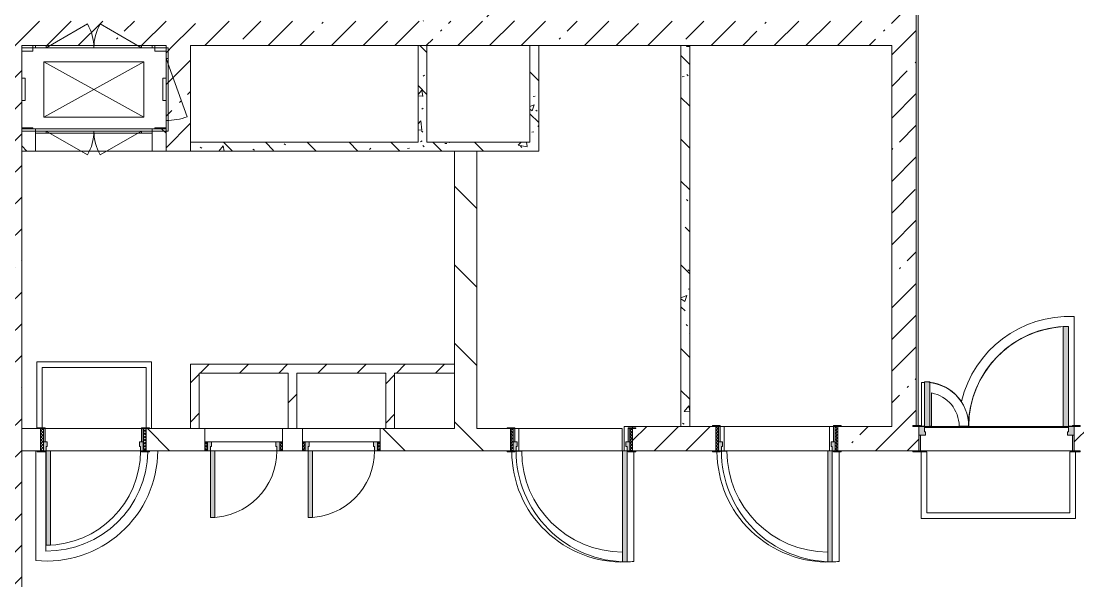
# Model space of a CAD drawing. Header units: millimetres. Extents: x 315 to 209858, y -8553 to 29000.
# Drawn here: x 159949 to 169473, y 12229 to 17270 of the extents above; entities that cross this region are included whole.
import ezdxf

# ---------------------------------------------------------------- set-up
doc = ezdxf.new("R2010")
doc.units = ezdxf.units.MM
for name, color, linetype, lineweight, true_color in [('A-DOOR-2', 7, 'Continuous', 5, 0xaaaaaa), ('A-DOOR-3', 7, 'Continuous', 5, 0xe2e2e2), ('A-DOOR-FRAM-2', 7, 'Continuous', 5, 0xe2e2e2), ('A-DOOR-FRAM-3', 7, 'Continuous', 5, 0xaaaaaa), ('A-FLOR-2', 7, 'Continuous', 5, 0xaaaaaa), ('I-WALL-7', 7, 'Continuous', 5, 0x787878)]:
    doc.layers.add(name, color=color, linetype=linetype, lineweight=lineweight, true_color=true_color)
for name, color, linetype, lineweight in [('A-GENM-6', 7, 'Continuous', 5), ('A-WALL', 7, 'Continuous', 9), ('I-WALL-5', 7, 'Continuous', 5), ('M-EQPM-1', 7, 'Continuous', 5)]:
    doc.layers.add(name, color=color, linetype=linetype, lineweight=lineweight)
pattern_1 = [(45, (74985, 0), (-285.1231, 285.1231), []), (45, (75270.13, 0), (-285.1231, 285.1231), [504.031, -100.806, 16.764, -84.042])]
pattern_2 = [(135, (74985, 0), (-353.5534, -353.5534), [])]
pattern_3 = [(135, (74985, 0), (-377.1708, -377.1708), [533.4, -88.9, 17.78, -88.9]), (135, (74985, 376.94), (-377.1708, -377.1708), []), (50, (74985, 0), (637.6445, -55.7866), [66.675, -733.425]), (355, (74985, 0), (-123.3494, 668.699), [53.34, -586.74]), (100.451, (75038.15, -4.65), (514.299, 612.908), [56.665, -623.315]), (46.184, (74985, 177.8), (948.7764, -147.15), [100.012, -1100.137]), (96.636, (75064.1, 165.5), (830.909, 865.997), [84.998, -934.973]), (351.184, (74985, 177.8), (830.918, 865.988), [80.01, -880.11]), (21, (75073.9, 133.35), (530.6506, -357.9283), [66.675, -733.425]), (326, (75073.9, 133.35), (216.308, 644.6585), [53.34, -586.74]), (71.451, (75118.13, 103.5), (746.9596, 286.7243), [56.665, -623.315]), (37.5, (74985.01, 0), (10.81053, 295.9426), [16.764, -562.864, 16.764, -578.866, -588.962]), (37.5, (74985.01, 0), (10.81053, 295.9426), [-1175.258, 16.764, -572.198]), (7.5, (74985, 0), (233.8692, 350.6318), [16.764, -322.834, 16.764, -549.529, -224.472]), (7.5, (74985, 0), (233.8692, 350.6318), [-905.891, 16.764, -207.708]), (327.5, (74786.76, 0), (474.5678, -20.0513), [16.764, -205.486, 16.764, -676.656, -920.115]), (327.5, (74786.76, 0), (474.5678, -20.0513), [-915.67, 16.764, -903.351]), (317.5, (74697.86, 0), (518.4522, 88.9934), [16.764, -272.161, 16.764, -443.738, -653.415]), (317.5, (74697.86, 0), (518.4522, 88.9934), [-749.427, 16.764, -636.651])]
pattern_4 = [(45, (74985, 0), (-176.7767, 176.7767), [])]
pattern_5 = [(135, (1951.41, 164.685), (-14.14214, -14.14214), []), (225, (1951.41, 164.685), (14.14214, -14.14214), [])]
pattern_6 = [(45, (-171.384, 164.685), (-14.1421, 14.1421), []), (135, (-171.384, 164.685), (-14.1421, -14.1421), [])]

# ---------------------------------------------------------------- blocks, each defined once
blk = doc.blocks.new('110_Дверь_СКБ_1Ст_Внутренняя1 - Д-8 950x2100h_охрана-V107-2_3_2_птичка')
at = {"layer": 'A-DOOR-2'}
h = blk.add_hatch(dxfattribs=at)
h.set_pattern_fill('FP_118', color=256, style=0, pattern_type=2)
h.set_pattern_definition([(135, (1826.41, 164.685), (-14.14214, -14.14214), []), (225, (1826.41, 164.685), (14.14214, -14.14214), [])])
h.paths.add_polyline_path([(487.5, 100), (462.5, 100), (462.5, -100), (487.5, -100)])
at = {"layer": 'A-DOOR-3'}
h = blk.add_hatch(color=256, dxfattribs=at)
h.paths.add_polyline_path([(437.5, 100), (437.5, 60), (427.5, 60), (427.5, 20), (462.5, 20), (462.5, 100)])
h.paths.add_polyline_path([(-412.5, 100), (-437.5, 100), (-437.5, 20), (-402.5, 20), (-402.5, 60), (-412.5, 60)])
at = {"layer": 'A-DOOR-FRAM-2'}
for points in [[(397.5, 950), (397.5, 100), (437.5, 100), (437.5, 950)], [(-492.5, 108), (-492.5, 100), (-422.5, 100), (-422.5, 108)], [(517.5, 108), (447.5, 108), (447.5, 100), (517.5, 100)], [(-422.5, 20), (-437.5, 20), (-437.5, -100), (-422.5, -100)], [(462.5, 20), (447.5, 20), (447.5, -100), (462.5, -100)], [(-492.5, -100), (-492.5, -108), (-422.5, -108), (-422.5, -100)], [(447.5, -100), (447.5, -108), (517.5, -108), (517.5, -100)]]:
    blk.add_hatch(color=256, dxfattribs=at).paths.add_polyline_path(points)
at = {"layer": 'A-DOOR-FRAM-3'}
h = blk.add_hatch(dxfattribs=at)
h.set_pattern_fill('FP_119', color=256, style=0, pattern_type=2)
h.set_pattern_definition([(45, (-296.384, 164.685), (-14.1421, 14.1421), []), (135, (-296.384, 164.685), (-14.1421, -14.1421), [])])
h.paths.add_polyline_path([(-437.5, 100), (-462.5, 100), (-462.5, -100), (-437.5, -100)])
at = {"layer": 'A-DOOR-2'}
for p, q in [((437.5, 950), (397.5, 950)), ((397.5, 950), (397.5, 100)), ((437.5, 100), (437.5, 950)), ((397.5, 100), (437.5, 100))]:
    blk.add_line(p, q, dxfattribs=at)
blk.add_arc((437.5, 100), 850, 90, 180, dxfattribs=at)
at = {"layer": 'A-DOOR-FRAM-3'}
for p, q in [((-422.5, 108), (-492.5, 108)), ((-492.5, 108), (-492.5, 100)), ((-492.5, 100), (-422.5, 100)), ((-437.5, 100), (-462.5, 100)), ((-462.5, 100), (-462.5, -100)), ((-412.5, 100), (-437.5, 100)), ((-437.5, 100), (-437.5, 20)), ((-437.5, -100), (-437.5, 100)), ((-422.5, 100), (-437.5, 100)), ((-437.5, 100), (-437.5, 99)), ((-437.5, 99), (-422.5, 99)), ((-422.5, 100), (-422.5, 108)), ((-422.5, 99), (-422.5, 100)), ((-412.5, 60), (-412.5, 100)), ((437.5, 100), (437.5, 60)), ((462.5, 100), (437.5, 100)), ((517.5, 108), (447.5, 108)), ((447.5, 108), (447.5, 100)), ((462.5, 100), (447.5, 100)), ((447.5, 100), (447.5, 99)), ((447.5, 100), (517.5, 100)), ((447.5, 99), (462.5, 99)), ((462.5, 20), (462.5, 100)), ((487.5, 100), (462.5, 100)), ((462.5, 100), (462.5, -100)), ((462.5, 99), (462.5, 100)), ((487.5, -100), (487.5, 100)), ((517.5, 100), (517.5, 108)), ((-437.5, 20), (-402.5, 20)), ((-422.5, 20), (-437.5, 20)), ((-437.5, 20), (-437.5, -100)), ((-422.5, -100), (-422.5, 20)), ((-402.5, 60), (-412.5, 60)), ((-402.5, 20), (-402.5, 60)), ((437.5, 60), (427.5, 60)), ((427.5, 60), (427.5, 20)), ((427.5, 20), (462.5, 20)), ((462.5, 20), (447.5, 20)), ((447.5, 20), (447.5, -100)), ((462.5, -100), (462.5, 20)), ((-422.5, -100), (-492.5, -100)), ((-492.5, -100), (-492.5, -108)), ((-492.5, -108), (-422.5, -108)), ((-462.5, -100), (-437.5, -100)), ((-437.5, -100), (-422.5, -100)), ((-422.5, -108), (-422.5, -100)), ((447.5, -100), (462.5, -100)), ((517.5, -100), (447.5, -100)), ((447.5, -100), (447.5, -108)), ((447.5, -108), (517.5, -108)), ((462.5, -100), (487.5, -100)), ((517.5, -108), (517.5, -100))]:
    blk.add_line(p, q, dxfattribs=at)
blk = doc.blocks.new('DOR_Проход в стене_Прямоугольный - 1050x1150 EI30-23344994-2_3_2_птичка')
at = {"layer": 'A-DOOR-2'}
for p, q in [((525, 100), (-525, 100)), ((525, -100), (-525, -100))]:
    blk.add_line(p, q, dxfattribs=at)
blk = doc.blocks.new('110_Дверь_СКБ_2Ст - Д-1_л_Лестничная клетка EIS60 2-32142534-2_3_2_птичка')
at = {"layer": 'A-DOOR-3'}
for points in [[(662.5, 110), (662.5, 1010), (612.5, 1010), (612.5, 110)], [(-587.5, 510), (-637.5, 510), (-637.5, 110), (-587.5, 110), (-587.5, 486.7)], [(712.5, 30), (697.5, 30), (697.5, -110), (712.5, -110), (712.5, -33.7)]]:
    blk.add_hatch(color=256, dxfattribs=at).paths.add_polyline_path(points)
h = blk.add_hatch(color=256, dxfattribs=at)
h.paths.add_polyline_path([(712.5, 110), (662.5, 110), (662.5, 60), (652.5, 60), (652.5, 30), (712.5, 30)])
h.paths.add_polyline_path([(-627.5, 30), (-627.5, 60), (-637.5, 60), (-637.5, 110), (-687.5, 110), (-687.5, 30)])
at = {"layer": 'A-DOOR-FRAM-2'}
for points in [[(-672.5, 110), (-672.5, 118), (-742.5, 118), (-742.5, 110)], [(767.5, 110), (767.5, 118), (697.5, 118), (697.5, 110)], [(-672.5, 30), (-687.5, 30), (-687.5, -110), (-672.5, -110)], [(-672.5, -110), (-742.5, -110), (-742.5, -118), (-672.5, -118)], [(767.5, -118), (767.5, -110), (697.5, -110), (697.5, -118)]]:
    blk.add_hatch(color=256, dxfattribs=at).paths.add_polyline_path(points)
at = {"layer": 'A-DOOR-2'}
for p, q in [((662.5, 1010), (612.5, 1010)), ((612.5, 1010), (612.5, 110)), ((662.5, 110), (662.5, 1010)), ((-637.5, 510), (-637.5, 110)), ((-587.5, 510), (-637.5, 510)), ((-587.5, 110), (-587.5, 510)), ((-637.5, 110), (-587.5, 110)), ((612.5, 110), (662.5, 110))]:
    blk.add_line(p, q, dxfattribs=at)
for centre, radius, start, end in [((662.5, 110), 900, 90, 180), ((-637.5, 110), 400, 360, 90)]:
    blk.add_arc(centre, radius, start, end, dxfattribs=at)
at = {"layer": 'A-DOOR-FRAM-3'}
for p, q in [((-672.5, 118), (-742.5, 118)), ((-742.5, 118), (-742.5, 110)), ((-742.5, 110), (-672.5, 110)), ((-637.5, 110), (-687.5, 110)), ((-687.5, 110), (-687.5, 30)), ((-672.5, 110), (-672.5, 118)), ((-637.5, 60), (-637.5, 110)), ((662.5, 110), (662.5, 60)), ((712.5, 110), (662.5, 110)), ((767.5, 118), (697.5, 118)), ((697.5, 118), (697.5, 110)), ((697.5, 110), (767.5, 110)), ((712.5, 30), (712.5, 110)), ((767.5, 110), (767.5, 118)), ((-687.5, 30), (-627.5, 30)), ((-672.5, 30), (-687.5, 30)), ((-687.5, 30), (-687.5, -110)), ((-672.5, -110), (-672.5, 30)), ((-627.5, 60), (-637.5, 60)), ((-627.5, 30), (-627.5, 60)), ((662.5, 60), (652.5, 60)), ((652.5, 60), (652.5, 30)), ((652.5, 30), (712.5, 30)), ((712.5, 30), (697.5, 30)), ((697.5, 30), (697.5, -110)), ((712.5, -110), (712.5, 30)), ((-672.5, -110), (-742.5, -110)), ((-742.5, -110), (-742.5, -118)), ((-742.5, -118), (-672.5, -118)), ((-687.5, -110), (-672.5, -110)), ((-672.5, -118), (-672.5, -110)), ((697.5, -110), (712.5, -110)), ((767.5, -110), (697.5, -110)), ((697.5, -110), (697.5, -118)), ((697.5, -118), (767.5, -118)), ((767.5, -118), (767.5, -110))]:
    blk.add_line(p, q, dxfattribs=at)
blk = doc.blocks.new('110_Дверь_СКБ_1Ст_Внутренняя1 - Д-3 _п_ 1100x2100h_много всего-32102842-2_3_2_птичка')
at = {"layer": 'A-DOOR-2'}
h = blk.add_hatch(dxfattribs=at)
h.set_pattern_fill('FP_36', color=256, style=0, pattern_type=2)
h.set_pattern_definition([(135, (1751.41, 174.685), (-14.14214, -14.14214), []), (225, (1751.41, 174.685), (14.14214, -14.14214), [])])
h.paths.add_polyline_path([(562.5, 110), (537.5, 110), (537.5, -110), (562.5, -110)])
at = {"layer": 'A-DOOR-3'}
h = blk.add_hatch(color=256, dxfattribs=at)
h.paths.add_polyline_path([(512.5, 110), (512.5, 70), (502.5, 70), (502.5, 30), (537.5, 30), (537.5, 110)])
h.paths.add_polyline_path([(-487.5, 110), (-512.5, 110), (-512.5, 30), (-477.5, 30), (-477.5, 70), (-487.5, 70)])
at = {"layer": 'A-DOOR-FRAM-2'}
for points in [[(-487.5, 1110), (-487.5, 110), (-447.5, 110), (-447.5, 1110)], [(-567.5, 118), (-567.5, 110), (-497.5, 110), (-497.5, 118)], [(592.5, 118), (522.5, 118), (522.5, 110), (592.5, 110)], [(-497.5, 30), (-512.5, 30), (-512.5, -110), (-497.5, -110)], [(537.5, 30), (522.5, 30), (522.5, -110), (537.5, -110)], [(-567.5, -110), (-567.5, -118), (-497.5, -118), (-497.5, -110)], [(592.5, -110), (522.5, -110), (522.5, -118), (592.5, -118)]]:
    blk.add_hatch(color=256, dxfattribs=at).paths.add_polyline_path(points)
at = {"layer": 'A-DOOR-FRAM-3'}
h = blk.add_hatch(dxfattribs=at)
h.set_pattern_fill('FP_37', color=256, style=0, pattern_type=2)
h.set_pattern_definition([(45, (-371.384, 174.685), (-14.1421, 14.1421), []), (135, (-371.384, 174.685), (-14.1421, -14.1421), [])])
h.paths.add_polyline_path([(-512.5, 110), (-537.5, 110), (-537.5, -110), (-512.5, -110)])
at = {"layer": 'A-DOOR-2'}
for p, q in [((-487.5, 1110), (-487.5, 110)), ((-447.5, 1110), (-487.5, 1110)), ((-447.5, 110), (-447.5, 1110)), ((-487.5, 110), (-447.5, 110))]:
    blk.add_line(p, q, dxfattribs=at)
blk.add_arc((-487.5, 110), 1000, 360, 90, dxfattribs=at)
at = {"layer": 'A-DOOR-FRAM-3'}
for p, q in [((-497.5, 118), (-567.5, 118)), ((-567.5, 118), (-567.5, 110)), ((-567.5, 110), (-497.5, 110)), ((-512.5, 110), (-537.5, 110)), ((-537.5, 110), (-537.5, -110)), ((-487.5, 110), (-512.5, 110)), ((-512.5, 110), (-512.5, 30)), ((-512.5, -110), (-512.5, 110)), ((-497.5, 110), (-512.5, 110)), ((-512.5, 110), (-512.5, 109)), ((-512.5, 109), (-497.5, 109)), ((-497.5, 110), (-497.5, 118)), ((-497.5, 109), (-497.5, 110)), ((-487.5, 70), (-487.5, 110)), ((512.5, 110), (512.5, 70)), ((537.5, 110), (512.5, 110)), ((592.5, 118), (522.5, 118)), ((522.5, 118), (522.5, 110)), ((537.5, 110), (522.5, 110)), ((522.5, 110), (522.5, 109)), ((522.5, 110), (592.5, 110)), ((522.5, 109), (537.5, 109)), ((537.5, 30), (537.5, 110)), ((562.5, 110), (537.5, 110)), ((537.5, 110), (537.5, -110)), ((537.5, 109), (537.5, 110)), ((562.5, -110), (562.5, 110)), ((592.5, 110), (592.5, 118)), ((-512.5, 30), (-477.5, 30)), ((-497.5, 30), (-512.5, 30)), ((-512.5, 30), (-512.5, -110)), ((-497.5, -110), (-497.5, 30)), ((-477.5, 70), (-487.5, 70)), ((-477.5, 30), (-477.5, 70)), ((512.5, 70), (502.5, 70)), ((502.5, 70), (502.5, 30)), ((502.5, 30), (537.5, 30)), ((537.5, 30), (522.5, 30)), ((522.5, 30), (522.5, -110)), ((537.5, -110), (537.5, 30)), ((-497.5, -110), (-567.5, -110)), ((-567.5, -110), (-567.5, -118)), ((-567.5, -118), (-497.5, -118)), ((-537.5, -110), (-512.5, -110)), ((-512.5, -110), (-497.5, -110)), ((-497.5, -118), (-497.5, -110)), ((522.5, -110), (537.5, -110)), ((592.5, -110), (522.5, -110)), ((522.5, -110), (522.5, -118)), ((522.5, -118), (592.5, -118)), ((537.5, -110), (562.5, -110)), ((592.5, -118), (592.5, -110))]:
    blk.add_line(p, q, dxfattribs=at)
blk = doc.blocks.new('110_Дверь_СКБ_1Ст_Внутренняя1 - Д-3 _п_ 1100x2100h_много всего-32102838-2_3_2_птичка')
at = {"layer": 'A-DOOR-2'}
h = blk.add_hatch(dxfattribs=at)
h.set_pattern_fill('FP_40', color=256, style=0, pattern_type=2)
h.set_pattern_definition([(135, (1751.41, 164.685), (-14.14214, -14.14214), []), (225, (1751.41, 164.685), (14.14214, -14.14214), [])])
h.paths.add_polyline_path([(562.5, 100), (537.5, 100), (537.5, -100), (562.5, -100)])
at = {"layer": 'A-DOOR-3'}
h = blk.add_hatch(color=256, dxfattribs=at)
h.paths.add_polyline_path([(512.5, 100), (512.5, 60), (502.5, 60), (502.5, 20), (537.5, 20), (537.5, 100)])
h.paths.add_polyline_path([(-487.5, 100), (-512.5, 100), (-512.5, 20), (-477.5, 20), (-477.5, 60), (-487.5, 60)])
at = {"layer": 'A-DOOR-FRAM-2'}
for points in [[(-487.5, 1100), (-487.5, 100), (-447.5, 100), (-447.5, 1100)], [(-567.5, 108), (-567.5, 100), (-497.5, 100), (-497.5, 108)], [(592.5, 108), (522.5, 108), (522.5, 100), (592.5, 100)], [(-497.5, 20), (-512.5, 20), (-512.5, -100), (-497.5, -100)], [(537.5, 20), (522.5, 20), (522.5, -100), (537.5, -100)], [(-567.5, -100), (-567.5, -108), (-497.5, -108), (-497.5, -100)], [(592.5, -100), (522.5, -100), (522.5, -108), (592.5, -108)]]:
    blk.add_hatch(color=256, dxfattribs=at).paths.add_polyline_path(points)
at = {"layer": 'A-DOOR-FRAM-3'}
h = blk.add_hatch(dxfattribs=at)
h.set_pattern_fill('FP_41', color=256, style=0, pattern_type=2)
h.set_pattern_definition([(45, (-371.384, 164.685), (-14.1421, 14.1421), []), (135, (-371.384, 164.685), (-14.1421, -14.1421), [])])
h.paths.add_polyline_path([(-512.5, 100), (-537.5, 100), (-537.5, -100), (-512.5, -100)])
at = {"layer": 'A-DOOR-2'}
for p, q in [((-487.5, 1100), (-487.5, 100)), ((-447.5, 1100), (-487.5, 1100)), ((-447.5, 100), (-447.5, 1100)), ((-487.5, 100), (-447.5, 100))]:
    blk.add_line(p, q, dxfattribs=at)
blk.add_arc((-487.5, 100), 1000, 360, 90, dxfattribs=at)
at = {"layer": 'A-DOOR-FRAM-3'}
for p, q in [((-497.5, 108), (-567.5, 108)), ((-567.5, 108), (-567.5, 100)), ((-567.5, 100), (-497.5, 100)), ((-512.5, 100), (-537.5, 100)), ((-537.5, 100), (-537.5, -100)), ((-487.5, 100), (-512.5, 100)), ((-512.5, 100), (-512.5, 20)), ((-512.5, -100), (-512.5, 100)), ((-497.5, 100), (-512.5, 100)), ((-512.5, 100), (-512.5, 99)), ((-512.5, 99), (-497.5, 99)), ((-497.5, 100), (-497.5, 108)), ((-497.5, 99), (-497.5, 100)), ((-487.5, 60), (-487.5, 100)), ((512.5, 100), (512.5, 60)), ((537.5, 100), (512.5, 100)), ((592.5, 108), (522.5, 108)), ((522.5, 108), (522.5, 100)), ((537.5, 100), (522.5, 100)), ((522.5, 100), (522.5, 99)), ((522.5, 100), (592.5, 100)), ((522.5, 99), (537.5, 99)), ((537.5, 20), (537.5, 100)), ((562.5, 100), (537.5, 100)), ((537.5, 100), (537.5, -100)), ((537.5, 99), (537.5, 100)), ((562.5, -100), (562.5, 100)), ((592.5, 100), (592.5, 108)), ((-512.5, 20), (-477.5, 20)), ((-497.5, 20), (-512.5, 20)), ((-512.5, 20), (-512.5, -100)), ((-497.5, -100), (-497.5, 20)), ((-477.5, 60), (-487.5, 60)), ((-477.5, 20), (-477.5, 60)), ((512.5, 60), (502.5, 60)), ((502.5, 60), (502.5, 20)), ((502.5, 20), (537.5, 20)), ((537.5, 20), (522.5, 20)), ((522.5, 20), (522.5, -100)), ((537.5, -100), (537.5, 20)), ((-497.5, -100), (-567.5, -100)), ((-567.5, -100), (-567.5, -108)), ((-567.5, -108), (-497.5, -108)), ((-537.5, -100), (-512.5, -100)), ((-512.5, -100), (-497.5, -100)), ((-497.5, -108), (-497.5, -100)), ((522.5, -100), (537.5, -100)), ((592.5, -100), (522.5, -100)), ((522.5, -100), (522.5, -108)), ((522.5, -108), (592.5, -108)), ((537.5, -100), (562.5, -100)), ((592.5, -108), (592.5, -100))]:
    blk.add_line(p, q, dxfattribs=at)
blk = doc.blocks.new('160_Подъемник - 160_Подъемник-23521422-2_3_2_птичка')
at = {"layer": 'A-GENM-6'}
for p, q in [((220, 0), (592.4, 215)), ((220, 0), (592.4, 215)), ((1080, 0), (707.6, 215)), ((1080, 0), (707.6, 215)), ((-20, -95), (-20, 0)), ((-20, 0), (0, 0)), ((0, 0), (0, -95)), ((220, 20), (125, 20)), ((125, 20), (125, 0)), ((220, 20), (125, 20)), ((125, 20), (125, 0)), ((220, 0), (220, 20)), ((1080, 20), (220, 20)), ((220, 20), (1080, 20)), ((220, 0), (220, 20)), ((1080, 20), (220, 20)), ((220, 20), (1080, 20)), ((1080, 0), (1080, 20)), ((1080, 20), (1175, 20)), ((1080, 0), (1080, 20)), ((1080, 20), (1175, 20)), ((1175, 20), (1175, 0)), ((1175, 20), (1175, 0)), ((0, -95), (-20, -95)), ((-20, -95), (-20, -655)), ((-20, -655), (-20, -95)), ((125, 0), (220, 0)), ((125, 0), (220, 0)), ((1175, 0), (1080, 0)), ((1175, 0), (1080, 0)), ((0, -655), (-191.5, -128.8)), ((0, -655), (-20, -655)), ((-20, -655), (-20, -750)), ((0, -750), (0, -655)), ((-20, -750), (0, -750)), ((125, -770), (125, -750)), ((125, -750), (220, -750)), ((125, -770), (125, -750)), ((125, -750), (220, -750)), ((220, -750), (220, -770)), ((220, -750), (592.4, -965)), ((220, -750), (220, -770)), ((220, -750), (592.4, -965)), ((1080, -750), (707.6, -965)), ((1080, -750), (707.6, -965)), ((1080, -750), (1080, -770)), ((1175, -750), (1080, -750)), ((1080, -750), (1080, -770)), ((1175, -750), (1080, -750)), ((1175, -770), (1175, -750)), ((1175, -770), (1175, -750)), ((220, -770), (125, -770)), ((220, -770), (125, -770)), ((1080, -770), (220, -770)), ((220, -770), (1080, -770)), ((220, -770), (792, -770)), ((1080, -770), (508, -770)), ((1080, -770), (1175, -770)), ((1080, -770), (1175, -770))]:
    blk.add_line(p, q, dxfattribs=at)
for centre, radius, start, end in [((220, 0), 430, 0, 30), ((220, 0), 430, 0, 30), ((1080, 0), 430, 150, 180), ((1080, 0), 430, 150, 180), ((0, -655), 560, 90, 110), ((220, -750), 430, 330, 0), ((220, -750), 430, 330, 0), ((1080, -750), 430, 180, 210), ((1080, -750), 430, 180, 210)]:
    blk.add_arc(centre, radius, start, end, dxfattribs=at)
at = {"layer": 'M-EQPM-1'}
for p, q in [((1300, 0), (0, 0)), ((0, 0), (0, -750)), ((1300, -750), (1300, 0)), ((1100, -625), (200, -125)), ((200, -625), (1100, -125)), ((1100, -125), (200, -125)), ((200, -125), (200, -625)), ((1100, -625), (1100, -125)), ((200, -625), (1100, -625)), ((0, -750), (1300, -750))]:
    blk.add_line(p, q, dxfattribs=at)
blk = doc.blocks.new('Закладная деталь приямка - 200_100-20924312-2_3_2_птичка')
at = {"layer": 'M-EQPM-1'}
for p, q in [((85000, 16755), (84970, 16755)), ((85000, 16755), (84970, 16755)), ((85000, 16555), (85000, 16755)), ((85000, 16755), (85000, 16555)), ((84970, 16555), (85000, 16555)), ((85000, 16555), (84970, 16555))]:
    blk.add_line(p, q, dxfattribs=at)
blk = doc.blocks.new('Закладная деталь приямка - 200_100-V166-2_3_2_птичка')
at = {"layer": 'M-EQPM-1'}
for p, q in [((86240, 16755), (86240, 16555)), ((86240, 16555), (86240, 16755)), ((86270, 16755), (86240, 16755)), ((86240, 16755), (86270, 16755)), ((86240, 16555), (86270, 16555)), ((86240, 16555), (86270, 16555))]:
    blk.add_line(p, q, dxfattribs=at)
blk = doc.blocks.new('Закладная деталь приямка - 150_100-20924311-2_3_2_птичка')
at = {"layer": 'M-EQPM-1'}
for p, q in [((85070, 17050), (85070, 17000)), ((85070, 17050), (85070, 17000)), ((84970, 17000), (85070, 17000)), ((85070, 17000), (84970, 17000))]:
    blk.add_line(p, q, dxfattribs=at)
blk = doc.blocks.new('Закладная деталь приямка - 150_100-V167-2_3_2_птичка')
at = {"layer": 'M-EQPM-1'}
for p, q in [((86170, 17000), (86170, 17050)), ((86170, 17000), (86170, 17050)), ((86270, 17000), (86170, 17000)), ((86170, 17000), (86270, 17000))]:
    blk.add_line(p, q, dxfattribs=at)
blk = doc.blocks.new('Закладная деталь приямка - 150_100-V168-2_3_2_птичка')
at = {"layer": 'M-EQPM-1'}
for p, q in [((86270, 16310), (86170, 16310)), ((86170, 16310), (86270, 16310)), ((86170, 16310), (86170, 16300)), ((86170, 16310), (86170, 16300))]:
    blk.add_line(p, q, dxfattribs=at)
blk = doc.blocks.new('Закладная деталь приямка - 150_100-V169-2_3_2_птичка')
at = {"layer": 'M-EQPM-1'}
for p, q in [((85070, 16310), (84970, 16310)), ((84970, 16310), (85070, 16310)), ((85070, 16300), (85070, 16310)), ((85070, 16310), (85070, 16300))]:
    blk.add_line(p, q, dxfattribs=at)
blk = doc.blocks.new('110_Дверь_СКБ_1Ст - д-18 700x2100h_Технический шкаф ЭОМ и СС-V180-2_3_2_птичка')
at = {"layer": 'A-DOOR-2'}
h = blk.add_hatch(dxfattribs=at)
h.set_pattern_fill('FP_50', color=256, style=0, pattern_type=2)
h.set_pattern_definition(pattern_5)
h.paths.add_polyline_path([(362.5, 100), (337.5, 100), (337.5, 20), (362.5, 20)])
at = {"layer": 'A-DOOR-3'}
h = blk.add_hatch(color=256, dxfattribs=at)
h.paths.add_polyline_path([(-312.5, 100), (-312.5, 20), (-277.5, 20), (-277.5, 60), (-287.5, 60), (-287.5, 100)])
h.paths.add_polyline_path([(337.5, 100), (312.5, 100), (312.5, 60), (302.5, 60), (302.5, 20), (337.5, 20)])
at = {"layer": 'A-DOOR-FRAM-2'}
blk.add_hatch(color=256, dxfattribs=at).paths.add_polyline_path([(272.5, 700), (272.5, 100), (312.5, 100), (312.5, 700)])
at = {"layer": 'A-DOOR-FRAM-3'}
h = blk.add_hatch(dxfattribs=at)
h.set_pattern_fill('FP_51', color=256, style=0, pattern_type=2)
h.set_pattern_definition(pattern_6)
h.paths.add_polyline_path([(-312.5, 100), (-337.5, 100), (-337.5, 20), (-312.5, 20)])
at = {"layer": 'A-DOOR-2'}
for p, q in [((312.5, 700), (272.5, 700)), ((272.5, 700), (272.5, 100)), ((312.5, 100), (312.5, 700)), ((272.5, 100), (312.5, 100))]:
    blk.add_line(p, q, dxfattribs=at)
blk.add_arc((312.5, 100), 600, 90, 180, dxfattribs=at)
at = {"layer": 'A-DOOR-FRAM-3'}
for p, q in [((-312.5, 100), (-337.5, 100)), ((-337.5, 100), (-337.5, 20)), ((-287.5, 100), (-312.5, 100)), ((-312.5, 100), (-312.5, 20)), ((-312.5, 20), (-312.5, 100)), ((-287.5, 60), (-287.5, 100)), ((-287.5, 100), (272.5, 100)), ((312.5, 100), (312.5, 60)), ((337.5, 100), (312.5, 100)), ((337.5, 20), (337.5, 100)), ((362.5, 100), (337.5, 100)), ((337.5, 100), (337.5, 20)), ((362.5, 20), (362.5, 100)), ((-337.5, 20), (-312.5, 20)), ((-312.5, 20), (-277.5, 20)), ((-277.5, 60), (-287.5, 60)), ((-277.5, 20), (-277.5, 60)), ((302.5, 20), (-277.5, 20)), ((312.5, 60), (302.5, 60)), ((302.5, 60), (302.5, 20)), ((302.5, 20), (337.5, 20)), ((337.5, 20), (362.5, 20))]:
    blk.add_line(p, q, dxfattribs=at)
blk = doc.blocks.new('110_Дверь_СКБ_1Ст - д-18 700x2100h_Технический шкаф ЭОМ и СС-V181-2_3_2_птичка')
at = {"layer": 'A-DOOR-2'}
h = blk.add_hatch(dxfattribs=at)
h.set_pattern_fill('FP_50', color=256, style=0, pattern_type=2)
h.set_pattern_definition(pattern_5)
h.paths.add_polyline_path([(362.5, 100), (337.5, 100), (337.5, 20), (362.5, 20)])
at = {"layer": 'A-DOOR-3'}
h = blk.add_hatch(color=256, dxfattribs=at)
h.paths.add_polyline_path([(312.5, 100), (312.5, 60), (302.5, 60), (302.5, 20), (337.5, 20), (337.5, 100)])
h.paths.add_polyline_path([(-287.5, 100), (-312.5, 100), (-312.5, 20), (-277.5, 20), (-277.5, 60), (-287.5, 60)])
at = {"layer": 'A-DOOR-FRAM-2'}
blk.add_hatch(color=256, dxfattribs=at).paths.add_polyline_path([(272.5, 700), (272.5, 100), (312.5, 100), (312.5, 700)])
at = {"layer": 'A-DOOR-FRAM-3'}
h = blk.add_hatch(dxfattribs=at)
h.set_pattern_fill('FP_51', color=256, style=0, pattern_type=2)
h.set_pattern_definition(pattern_6)
h.paths.add_polyline_path([(-312.5, 100), (-337.5, 100), (-337.5, 20), (-312.5, 20)])
at = {"layer": 'A-DOOR-2'}
for p, q in [((312.5, 700), (272.5, 700)), ((272.5, 700), (272.5, 100)), ((312.5, 100), (312.5, 700)), ((272.5, 100), (312.5, 100))]:
    blk.add_line(p, q, dxfattribs=at)
blk.add_arc((312.5, 100), 600, 90, 180, dxfattribs=at)
at = {"layer": 'A-DOOR-FRAM-3'}
for p, q in [((-312.5, 100), (-337.5, 100)), ((-337.5, 100), (-337.5, 20)), ((-287.5, 100), (-312.5, 100)), ((-312.5, 100), (-312.5, 20)), ((-312.5, 20), (-312.5, 100)), ((-287.5, 60), (-287.5, 100)), ((-287.5, 100), (272.5, 100)), ((312.5, 100), (312.5, 60)), ((337.5, 100), (312.5, 100)), ((337.5, 20), (337.5, 100)), ((362.5, 100), (337.5, 100)), ((337.5, 100), (337.5, 20)), ((362.5, 20), (362.5, 100)), ((-337.5, 20), (-312.5, 20)), ((-312.5, 20), (-277.5, 20)), ((-277.5, 60), (-287.5, 60)), ((-277.5, 20), (-277.5, 60)), ((302.5, 20), (-277.5, 20)), ((312.5, 60), (302.5, 60)), ((302.5, 60), (302.5, 20)), ((302.5, 20), (337.5, 20)), ((337.5, 20), (362.5, 20))]:
    blk.add_line(p, q, dxfattribs=at)

msp = doc.modelspace()

# ---------------------------------------------------------------- hatches: boundary and pattern name
at = {"layer": 'I-WALL-5'}
h = msp.add_hatch(dxfattribs=at)
h.set_pattern_fill('FP_113', color=256, style=0, pattern_type=2)
h.set_pattern_definition(pattern_1)
h.paths.add_polyline_path([(164395, 17270), (164395, 27100), (164145, 27100), (164145, 17270)])
h = msp.add_hatch(dxfattribs=at)
h.set_pattern_fill('FP_113', color=256, style=0, pattern_type=2)
h.set_pattern_definition(pattern_1)
h.paths.add_polyline_path([(168015, 13400), (168015, 13620), (167985, 13620), (167985, 13628), (168015, 13628), (168015, 21550), (167795, 21550), (167795, 13400), (167985, 13400)])
h = msp.add_hatch(dxfattribs=at)
h.set_pattern_fill('FP_113', color=256, style=0, pattern_type=2)
h.set_pattern_definition(pattern_1)
h.paths.add_polyline_path([(159955, 16300), (159955, 17270), (159845, 17270), (159845, 16300)])
h = msp.add_hatch(dxfattribs=at)
h.set_pattern_fill('FP_113', color=256, style=0, pattern_type=2)
h.set_pattern_definition(pattern_1)
h.paths.add_polyline_path([(161255, 17050), (161475, 17050), (161475, 17270), (159955, 17270), (159955, 17050), (160359, 17050)])
h = msp.add_hatch(dxfattribs=at)
h.set_pattern_fill('FP_113', color=256, style=0, pattern_type=2)
h.set_pattern_definition(pattern_1)
h.paths.add_polyline_path([(167795, 17050), (167795, 17270), (161475, 17270), (161475, 17050), (166604.6, 17050)])
h = msp.add_hatch(dxfattribs=at)
h.set_pattern_fill('FP_113', color=256, style=0, pattern_type=2)
h.set_pattern_definition(pattern_1)
h.paths.add_polyline_path([(161475, 16100), (161475, 17050), (161255, 17050), (161255, 16100)])
h = msp.add_hatch(dxfattribs=at)
h.set_pattern_fill('FP_113', color=256, style=0, pattern_type=2)
h.set_pattern_definition(pattern_1)
h.paths.add_polyline_path([(159845, 10400), (159955, 10400), (159955, 16300), (159845, 16294.7), (159845, 10969.1)])
h = msp.add_hatch(dxfattribs=at)
h.set_pattern_fill('FP_116', color=256, style=0, pattern_type=2)
h.set_pattern_definition(pattern_2)
h.paths.add_polyline_path([(160080, 16100), (160080, 16300), (159955, 16294.7), (159955, 16100)])
h.paths.add_polyline_path([(161255, 16100), (161255, 16300), (161130, 16294.7), (161130, 16100)])
h = msp.add_hatch(dxfattribs=at)
h.set_pattern_fill('FP_116', color=256, style=0, pattern_type=2)
h.set_pattern_definition(pattern_2)
h.paths.add_polyline_path([(164055, 13600), (164055, 16100), (163855, 16100), (163855, 13600)])
h = msp.add_hatch(dxfattribs=at)
h.set_pattern_fill('FP_117', color=256, style=0, pattern_type=2)
h.set_pattern_definition(pattern_4)
h.paths.add_polyline_path([(161475, 13600), (161555, 13600), (161555, 14180), (161475, 14180), (161475, 13927.8)])
h = msp.add_hatch(dxfattribs=at)
h.set_pattern_fill('FP_117', color=256, style=0, pattern_type=2)
h.set_pattern_definition(pattern_4)
h.paths.add_polyline_path([(163855, 14100), (163855, 14180), (161555, 14180), (161555, 14100), (163315, 14100)])
h = msp.add_hatch(dxfattribs=at)
h.set_pattern_fill('FP_117', color=256, style=0, pattern_type=2)
h.set_pattern_definition(pattern_4)
h.paths.add_polyline_path([(162435, 13600), (162435, 14100), (162355, 14100), (162355, 13600)])
h = msp.add_hatch(dxfattribs=at)
h.set_pattern_fill('FP_117', color=256, style=0, pattern_type=2)
h.set_pattern_definition(pattern_4)
h.paths.add_polyline_path([(163315, 13600), (163315, 14100), (163235, 14100), (163235, 13600)])
h = msp.add_hatch(dxfattribs=at)
h.set_pattern_fill('FP_113', color=256, style=0, pattern_type=2)
h.set_pattern_definition(pattern_1)
h.paths.add_polyline_path([(165490, 13400), (166210, 13400), (166210, 13620), (165460, 13620), (165460, 13608), (165490, 13608), (165490, 13600), (165460, 13600), (165460, 13400)])
h.paths.add_polyline_path([(167645.5, 13400), (167795, 13400), (167795, 13620), (167310, 13620), (167310, 13400), (167340, 13400)])
h = msp.add_hatch(dxfattribs=at)
h.set_pattern_fill('FP_113', color=256, style=0, pattern_type=2)
h.set_pattern_definition(pattern_1)
h.paths.add_polyline_path([(169495, 13400), (169785, 13400), (169785, 13620), (169440, 13620), (169440, 13400)])
h.paths.add_polyline_path([(168015, 13400), (168040, 13400), (168040, 13620), (168015, 13620), (168015, 13540)])
h = msp.add_hatch(dxfattribs=at)
h.set_pattern_fill('FP_116', color=256, style=0, pattern_type=2)
h.set_pattern_definition(pattern_2)
h.paths.add_polyline_path([(159955, 13400), (160125, 13400), (160125, 13600), (159955, 13600)])
h.paths.add_polyline_path([(162485, 13400), (162485, 13600), (162305, 13600), (162305, 13400), (162440.9, 13400)])
h.paths.add_polyline_path([(161399.9, 13400), (161605, 13400), (161605, 13600), (161075, 13600), (161075, 13400), (161105, 13400)])
h = msp.add_hatch(dxfattribs=at)
h.set_pattern_fill('FP_116', color=256, style=0, pattern_type=2)
h.set_pattern_definition(pattern_2)
h.paths.add_polyline_path([(164360, 13400), (164360, 13600), (163185, 13600), (163185, 13400), (164330, 13400)])
at = {"layer": 'I-WALL-7'}
h = msp.add_hatch(dxfattribs=at)
h.set_pattern_fill('FP_122', color=256, style=0, pattern_type=2)
h.set_pattern_definition(pattern_3)
h.paths.add_polyline_path([(161946.7, 17270), (162026.7, 17270), (162026.7, 17605.4), (161946.7, 17605.4), (161946.7, 17478.1)])
h.paths.add_polyline_path([(161946.7, 18705.4), (162026.7, 18705.4), (162026.7, 19935.8), (161946.7, 19935.8), (161946.7, 18735.4)])
h.paths.add_polyline_path([(162026.7, 21035.8), (162026.7, 21235.8), (161946.7, 21235.8), (161946.7, 21035.8)])
h = msp.add_hatch(dxfattribs=at)
h.set_pattern_fill('FP_122', color=256, style=0, pattern_type=2)
h.set_pattern_definition(pattern_3)
h.paths.add_polyline_path([(163606.7, 16180), (163606.7, 17050), (163526.7, 17050), (163526.7, 16180)])
h.paths.add_polyline_path([(163526.7, 17270), (163606.7, 17270), (163606.7, 21235.8), (163526.7, 21235.8), (163526.7, 17478.1)])
h = msp.add_hatch(dxfattribs=at)
h.set_pattern_fill('FP_122', color=256, style=0, pattern_type=2)
h.set_pattern_definition(pattern_3)
h.paths.add_polyline_path([(164615, 16180), (164615, 17050), (164535, 17050), (164535, 16180)])
h = msp.add_hatch(dxfattribs=at)
h.set_pattern_fill('FP_122', color=256, style=0, pattern_type=2)
h.set_pattern_definition(pattern_3)
h.paths.add_polyline_path([(165975.7, 13620), (165975.7, 17050), (165895.7, 17050), (165895.7, 13620)])
h = msp.add_hatch(dxfattribs=at)
h.set_pattern_fill('FP_122', color=256, style=0, pattern_type=2)
h.set_pattern_definition(pattern_3)
h.paths.add_polyline_path([(164522.7, 16100), (164615, 16100), (164615, 16180), (161475, 16180), (161475, 16100), (164055, 16100)])

# ---------------------------------------------------------------- linework, layer by layer
at = {"layer": 'A-FLOR-2'}
for p, q in [((168035, 21130), (168035, 13628)), ((169438.6, 13628), (169438.6, 14609.2)), ((160089.7, 14200), (160089.7, 13600)), ((161125, 14200), (160089.7, 14200)), ((161125, 13600), (161125, 14200)), ((160139.7, 13608), (160139.7, 14150)), ((160139.7, 14150), (161075, 14150)), ((161075, 14150), (161075, 13608)), ((168064.5, 14014.7), (168064.5, 13621.1)), ((168154.5, 13621.1), (168154.5, 13920.9)), ((165385, 13620), (165460, 13620)), ((166250, 13620), (166285, 13620)), ((166285, 13620), (166285, 13400)), ((167235, 13400), (167235, 13620)), ((167235, 13620), (167270, 13620)), ((168064.5, 13621.1), (168090, 13621.1)), ((168140, 13621.1), (168154.5, 13621.1)), ((168403.1, 13621.1), (168486.1, 13621.1)), ((169390, 13621.1), (169425, 13621.1)), ((164400, 13600), (164435, 13600)), ((164435, 13600), (164435, 13400)), ((168090, 13610), (169390, 13610)), ((160080.7, 13400), (160080.7, 12412.1)), ((160170.7, 12497.2), (160170.7, 13400)), ((164460.5, 13397), (164400, 13397)), ((165370, 13400), (164410, 13400)), ((165420, 13398), (165410, 13398)), ((165470.5, 12403), (165470.5, 13392)), ((166310.5, 13397), (166250, 13397)), ((166285, 13400), (167220, 13400)), ((167270, 13398), (167260, 13398)), ((167320.5, 12403), (167320.5, 13392)), ((168111.7, 13390.8), (168061.7, 13390.8)), ((168061.7, 13390.8), (168061.7, 12790.8)), ((168111.7, 12840.8), (168111.7, 13390.8)), ((169451, 13390.8), (169401, 13390.8)), ((169401, 13390.8), (169401, 12840.8)), ((169451, 12790.8), (169451, 13390.8)), ((168061.7, 12790.8), (169451, 12790.8)), ((169401, 12840.8), (168111.7, 12840.8))]:
    msp.add_line(p, q, dxfattribs=at)
for centre, radius, start, end in [((169396.1, 13610.1), 1000, 87.56236, 166.45029), ((169396.1, 13610.1), 910, 93.53335, 179.3074), ((168098.1, 13621.1), 395, 91.16729, 94.87345), ((168098.1, 13621.1), 395, 34.42231, 83.89083), ((168098.1, 13621.1), 305, 360, 79.33549), ((160180.7, 13407.1), 1000, 264.26083, 359.59239), ((160180.7, 13407.1), 910, 269.37036, 359.04725), ((165370.5, 13398), 1000, 180.34644, 271.81103), ((165370.5, 13398), 910, 180.06296, 269.96818), ((167220.5, 13398), 1000, 180.34644, 271.81103), ((167220.5, 13398), 910, 180.06296, 269.96818), ((165370.5, 13398), 1000, 272.26817, 275.73917), ((167220.5, 13398), 1000, 272.26817, 275.73917)]:
    msp.add_arc(centre, radius, start, end, dxfattribs=at)
at = {"layer": 'A-WALL'}
for p, q in [((163606.7, 17050), (163526.7, 17050)), ((164615, 17050), (164535, 17050)), ((165975.7, 17050), (165895.7, 17050)), ((159955, 16300), (159955, 16100)), ((161475, 16180), (161475, 16100)), ((164055, 16100), (163855, 16100)), ((163855, 14100), (163855, 14180)), ((165895.7, 13620), (165975.7, 13620)), ((159955, 13600), (159955, 13400)), ((161475, 13600), (161555, 13600)), ((162355, 13600), (162435, 13600)), ((163235, 13600), (163315, 13600))]:
    msp.add_line(p, q, dxfattribs=at)
at = {"layer": 'I-WALL-5'}
for p, q in [((168015, 13628), (168015, 21150)), ((159955, 17050), (161255, 17050)), ((159955, 16300), (159955, 17050)), ((161255, 17050), (161255, 16100)), ((161475, 16180), (161475, 17050)), ((161475, 17050), (163526.7, 17050)), ((163526.7, 17050), (163526.7, 16180)), ((163606.7, 17050), (164535, 17050)), ((163606.7, 16180), (163606.7, 17050)), ((164535, 17050), (164535, 16180)), ((164615, 17050), (165895.7, 17050)), ((164615, 16100), (164615, 17050)), ((165895.7, 17050), (165895.7, 13620)), ((165975.7, 17050), (167795, 17050)), ((165975.7, 13620), (165975.7, 17050)), ((167795, 17050), (167795, 13620)), ((159955, 16300), (161255, 16300)), ((160080, 16100), (160080, 16300)), ((161130, 16300), (161130, 16100)), ((163855, 16100), (159955, 16100)), ((159955, 13600), (159955, 16100)), ((163526.7, 16180), (161475, 16180)), ((164535, 16180), (163606.7, 16180)), ((163855, 16100), (163855, 14180)), ((164055, 13600), (164055, 16100)), ((164055, 16100), (164615, 16100)), ((163855, 14180), (161475, 14180)), ((161475, 14180), (161475, 13600)), ((161555, 14100), (162355, 14100)), ((161555, 13600), (161555, 14100)), ((162355, 14100), (162355, 13600)), ((162435, 14100), (163235, 14100)), ((162435, 13600), (162435, 14100)), ((163235, 14100), (163235, 13600)), ((163315, 14100), (163855, 14100)), ((163315, 13600), (163315, 14100)), ((163855, 14100), (163855, 13600)), ((165385, 13620), (165385, 13400)), ((165895.7, 13620), (165460, 13620)), ((165460, 13620), (165460, 13608)), ((166180, 13620), (165975.7, 13620)), ((166285, 13620), (167235, 13620)), ((167795, 13620), (167340, 13620)), ((168140, 13620), (169340, 13620)), ((160095, 13600), (159955, 13600)), ((160165, 13600), (161035, 13600)), ((161475, 13600), (161105, 13600)), ((161555, 13600), (162355, 13600)), ((161605, 13480), (161605, 13600)), ((162305, 13600), (162305, 13480)), ((162435, 13600), (163235, 13600)), ((162485, 13480), (162485, 13600)), ((163185, 13600), (163185, 13480)), ((163855, 13600), (163315, 13600)), ((164330, 13600), (164055, 13600)), ((164435, 13600), (165365, 13600)), ((165365, 13400), (165365, 13600)), ((159955, 10400), (159955, 13400)), ((159955, 13400), (160095, 13400)), ((161025, 13400), (160215, 13400)), ((161105, 13400), (161605, 13400)), ((162305, 13400), (162485, 13400)), ((163185, 13400), (164330, 13400)), ((165490, 13400), (166180, 13400)), ((166285, 13400), (166260, 13400)), ((167340, 13400), (167985, 13400)), ((169425, 13400), (168055, 13400))]:
    msp.add_line(p, q, dxfattribs=at)

# ---------------------------------------------------------------- block references
at = {"layer": 'A-DOOR-2', "rotation": 180}
for name, p in [('DOR_Проход в стене_Прямоугольный - 1050x1150 EI30-23344994-2_3_2_птичка', (160605, 16200)), ('110_Дверь_СКБ_1Ст_Внутренняя1 - Д-3 _п_ 1100x2100h_много всего-32102842-2_3_2_птичка', (166772.5, 13510)), ('110_Дверь_СКБ_1Ст_Внутренняя1 - Д-8 950x2100h_охрана-V107-2_3_2_птичка', (160612.5, 13500)), ('110_Дверь_СКБ_1Ст_Внутренняя1 - Д-3 _п_ 1100x2100h_много всего-32102838-2_3_2_птичка', (164922.5, 13500)), ('110_Дверь_СКБ_1Ст - д-18 700x2100h_Технический шкаф ЭОМ и СС-V180-2_3_2_птичка', (161967.5, 13500)), ('110_Дверь_СКБ_1Ст - д-18 700x2100h_Технический шкаф ЭОМ и СС-V181-2_3_2_птичка', (162847.5, 13500))]:
    msp.add_blockref(name, p, dxfattribs=at)
at = {"layer": 'A-DOOR-2'}
msp.add_blockref('110_Дверь_СКБ_2Ст - Д-1_л_Лестничная клетка EIS60 2-32142534-2_3_2_птичка', (168727.5, 13510), dxfattribs=at)
at = {"layer": 'M-EQPM-1', "rotation": 180}
msp.add_blockref('160_Подъемник - 160_Подъемник-23521422-2_3_2_птичка', (161255, 16280), dxfattribs=at)
at = {"layer": 'M-EQPM-1'}
for name in ['Закладная деталь приямка - 150_100-20924311-2_3_2_птичка', 'Закладная деталь приямка - 150_100-V167-2_3_2_птичка', 'Закладная деталь приямка - 200_100-20924312-2_3_2_птичка', 'Закладная деталь приямка - 200_100-V166-2_3_2_птичка', 'Закладная деталь приямка - 150_100-V169-2_3_2_птичка', 'Закладная деталь приямка - 150_100-V168-2_3_2_птичка']:
    msp.add_blockref(name, (74985, 0), dxfattribs=at)

doc.saveas('drawing.dxf')
